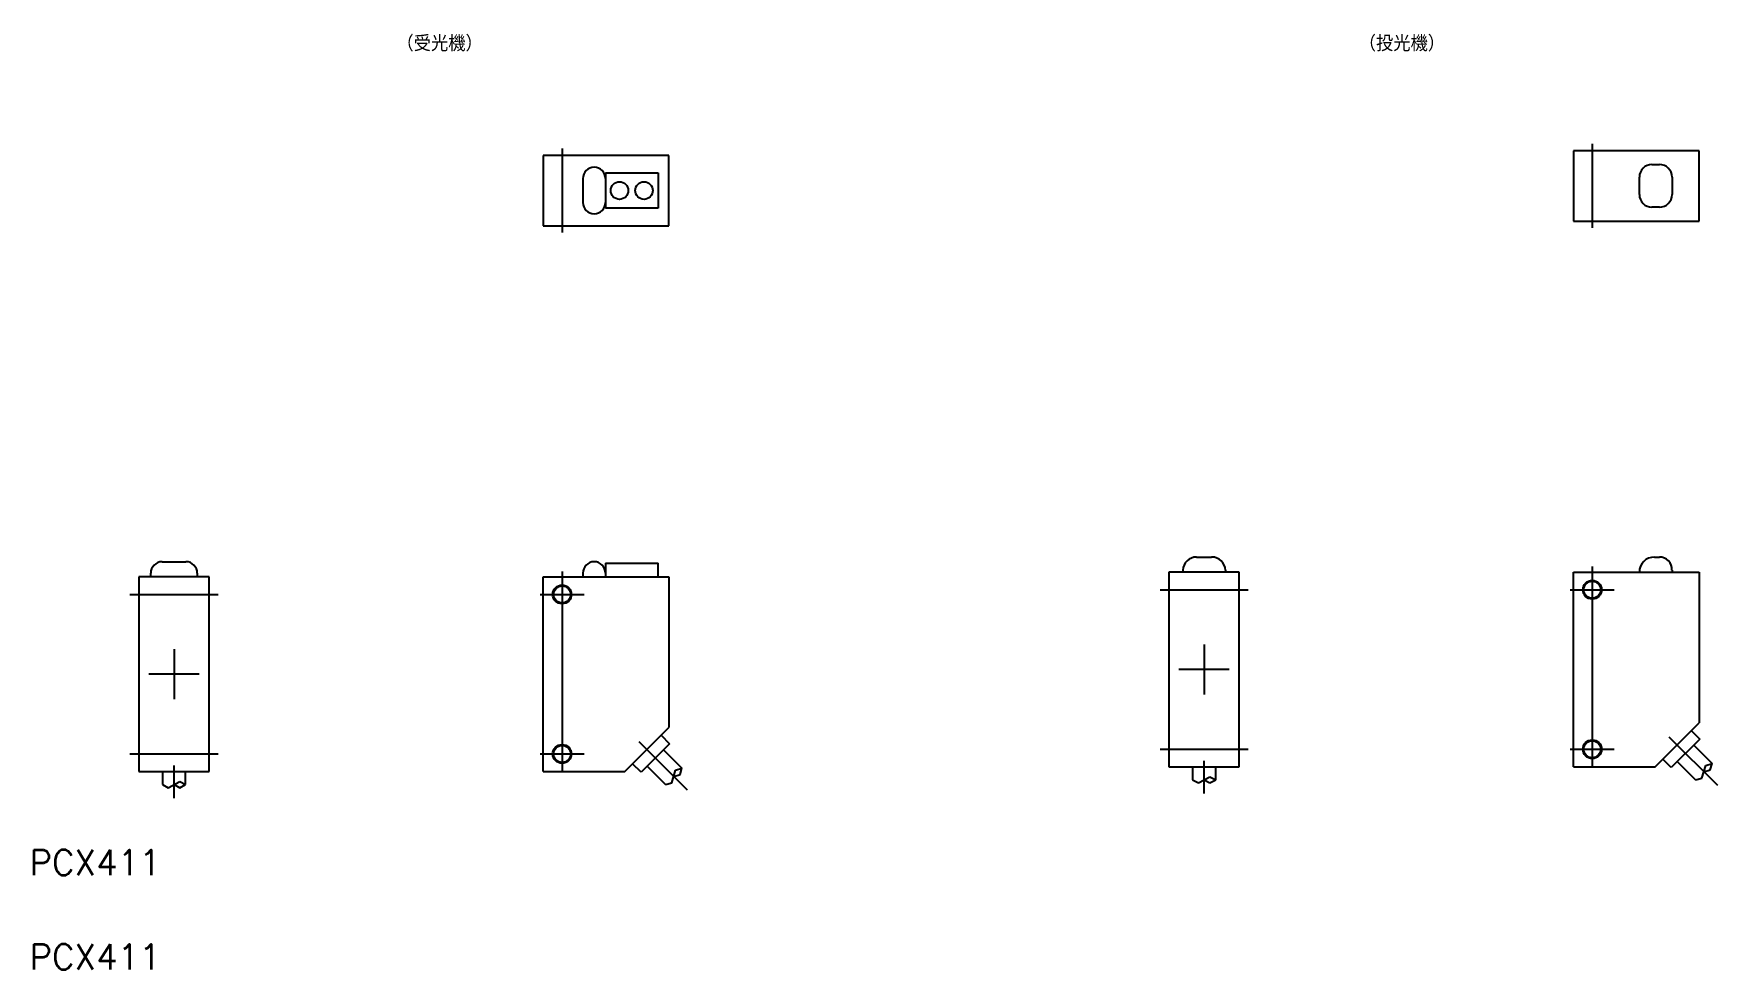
# Model space of a CAD drawing. Extents: x 326 to 595, y 696 to 845.
import ezdxf

# ---------------------------------------------------------------- set-up
doc = ezdxf.new("R2010")
doc.units = 0
doc.linetypes.add('CENTER', pattern=[50.8, 31.75, -6.35, 6.35, -6.35])
doc.layers.get('0').update_dxf_attribs({"linetype": 'CONTINUOUS'})
doc.layers.add('CENTER', color=1, linetype='CONTINUOUS')
doc.styles.get("Standard").update_dxf_attribs({"font": 'txt.shx', "bigfont": 'bigfont.shx'})

msp = doc.modelspace()

# ---------------------------------------------------------------- linework, layer by layer
at = {"color": 7, "linetype": 'CONTINUOUS'}
for p, q in [((571.6, 826.11), (571.6, 814.91)), ((591.6, 826.11), (571.6, 826.11)), ((591.6, 814.91), (591.6, 826.11)), ((427.57, 825.36), (407.57, 825.36)), ((407.57, 825.36), (407.57, 814.16)), ((415.67, 823.46), (415.67, 823.46)), ((415.67, 823.46), (415.67, 823.46)), ((427.57, 814.16), (427.57, 825.36)), ((584.1, 823.91), (585.3, 823.91)), ((413.87, 821.66), (413.87, 817.86)), ((417.47, 822.56), (425.87, 822.56)), ((417.47, 822.56), (417.47, 816.96)), ((425.87, 822.56), (425.87, 816.96)), ((582.1, 819.11), (582.1, 821.91)), ((587.3, 821.91), (587.3, 819.11)), ((415.67, 816.06), (415.67, 816.06)), ((415.67, 816.06), (415.67, 816.06)), ((425.87, 816.96), (417.47, 816.96)), ((585.3, 817.11), (584.1, 817.11)), ((407.57, 814.16), (427.57, 814.16)), ((571.6, 814.91), (591.6, 814.91)), ((511.6, 761.41), (514, 761.41)), ((511.7, 761.41), (513.9, 761.41)), ((584.5, 761.41), (585.3, 761.41)), ((584.6, 761.41), (585.2, 761.41)), ((345.08, 758.26), (345.08, 758.86)), ((346.88, 760.66), (350.68, 760.66)), ((352.48, 758.86), (352.48, 758.26)), ((413.87, 758.86), (413.87, 758.26)), ((417.47, 760.42), (417.47, 758.26)), ((417.47, 760.42), (425.87, 760.42)), ((425.87, 758.26), (425.87, 760.42)), ((507.2, 759.01), (507.2, 728.01)), ((518.4, 759.01), (507.2, 759.01)), ((509.41, 759.3), (509.41, 759.01)), ((516.2, 759.3), (516.2, 759.01)), ((518.4, 728.01), (518.4, 759.01)), ((571.6, 728.01), (571.6, 759.01)), ((571.6, 759.01), (591.6, 759.01)), ((587.3, 759.33), (587.3, 759.01)), ((591.6, 759.01), (591.6, 735.01)), ((354.38, 758.26), (343.18, 758.26)), ((343.18, 758.26), (343.18, 727.26)), ((354.38, 727.26), (354.38, 758.26)), ((407.57, 758.26), (427.57, 758.26)), ((407.57, 727.26), (407.57, 758.26)), ((427.57, 758.26), (427.57, 734.26)), ((584.6, 728.01), (591.6, 735.01)), ((420.57, 727.26), (427.57, 734.26)), ((426.34, 733.03), (427.68, 731.68)), ((591.71, 732.43), (587.18, 727.91)), ((590.36, 733.78), (591.71, 732.43)), ((427.68, 731.68), (423.15, 727.16)), ((426.72, 730.73), (429.65, 727.8)), ((587.18, 727.91), (585.84, 729.25)), ((590.75, 731.48), (593.68, 728.55)), ((343.18, 727.26), (354.38, 727.26)), ((343.68, 727.26), (353.88, 727.26)), ((346.93, 727.26), (346.93, 725.18)), ((350.63, 725.18), (350.63, 727.26)), ((407.57, 727.26), (420.57, 727.26)), ((423.15, 727.16), (421.81, 728.5)), ((424.11, 728.11), (427.04, 725.18)), ((428.04, 725.48), (428.65, 727.49)), ((428.35, 726.49), (429.35, 726.79)), ((428.65, 727.49), (429.65, 727.8)), ((429.35, 726.79), (429.65, 727.8)), ((507.2, 728.01), (518.4, 728.01)), ((507.7, 728.01), (517.9, 728.01)), ((510.95, 728.01), (510.95, 725.93)), ((514.65, 725.93), (514.65, 728.01)), ((571.6, 728.01), (584.6, 728.01)), ((588.13, 728.86), (591.06, 725.93)), ((592.07, 726.23), (592.68, 728.24)), ((592.37, 727.24), (593.38, 727.54)), ((592.68, 728.24), (593.68, 728.55)), ((593.38, 727.54), (593.68, 728.55)), ((346.93, 725.19), (347.85, 724.69)), ((347.85, 724.69), (349.7, 725.68)), ((348.78, 725.18), (349.7, 724.69)), ((349.7, 725.68), (350.63, 725.19)), ((349.7, 724.69), (350.63, 725.19)), ((427.04, 725.18), (428.04, 725.48)), ((510.95, 725.94), (511.88, 725.44)), ((511.88, 725.44), (513.73, 726.43)), ((512.8, 725.93), (513.73, 725.44)), ((513.73, 726.43), (514.65, 725.94)), ((513.73, 725.44), (514.65, 725.94)), ((591.06, 725.93), (592.07, 726.23))]:
    msp.add_line(p, q, dxfattribs=at)
for centre, radius in [((419.72, 819.76), 1.4), ((423.62, 819.76), 1.4), ((410.57, 755.46), 1.35), ((574.6, 756.21), 1.35), ((574.6, 730.81), 1.35), ((410.57, 730.06), 1.35)]:
    msp.add_circle(centre, radius, dxfattribs=at)
at = {"color": 3, "linetype": 'CONTINUOUS'}
for centre in [(410.57, 755.46), (574.6, 756.21), (574.6, 730.81), (410.57, 730.06)]:
    msp.add_circle(centre, 1.5, dxfattribs=at)
at = {"color": 7, "linetype": 'CONTINUOUS'}
for centre, radius, start, end in [((415.67, 821.66), 1.8, 90, 180), ((415.67, 821.66), 1.8, 0, 90), ((584.1, 821.91), 2, 90, 180), ((585.3, 821.91), 2, 0, 90), ((415.67, 817.86), 1.8, 180, 270), ((415.67, 817.86), 1.8, 270, 0), ((584.1, 819.11), 2, 180, 270), ((585.3, 819.11), 2, 270, 0), ((511.6, 759.21), 2.2, 90, 177.7055), ((514, 759.21), 2.2, 2.2945, 90), ((584.5, 759.01), 2.4, 90, 180), ((585.3, 759.41), 2, 357.5081, 90), ((346.88, 758.86), 1.8, 90, 180), ((350.68, 758.86), 1.8, 0, 90), ((415.67, 758.86), 1.8, 0, 180)]:
    msp.add_arc(centre, radius, start, end, dxfattribs=at)
at = {"layer": 'CENTER', "color": 1, "linetype": 'CENTER'}
for p, q in [((410.57, 826.43), (410.57, 813.08)), ((574.6, 827.18), (574.6, 813.83)), ((410.57, 759.13), (410.57, 726.4)), ((574.6, 759.88), (574.6, 727.15)), ((505.79, 756.21), (519.82, 756.21)), ((571.09, 756.21), (578.11, 756.21)), ((341.76, 755.46), (355.79, 755.46)), ((407.07, 755.46), (414.08, 755.46)), ((348.78, 746.76), (348.78, 738.76)), ((512.8, 747.51), (512.8, 739.51)), ((352.78, 742.76), (344.78, 742.76)), ((516.8, 743.51), (508.8, 743.51)), ((422.79, 732.05), (430.49, 724.35)), ((586.81, 732.8), (594.52, 725.1)), ((341.76, 730.06), (355.79, 730.06)), ((407.07, 730.06), (414.08, 730.06)), ((505.79, 730.81), (519.82, 730.81)), ((571.09, 730.81), (578.11, 730.81)), ((348.78, 723.03), (348.78, 728.2)), ((512.8, 723.78), (512.8, 728.95))]:
    msp.add_line(p, q, dxfattribs=at)

# ---------------------------------------------------------------- texts
at = {"color": 7, "linetype": 'CONTINUOUS'}
for s, height, p in [('（受光機）', 2.5, (384.2, 841.93)), ('（投光機）', 2.5, (537.42, 841.93)), ('PCX411', 4, (325.75, 710.77)), ('PCX411', 4, (325.75, 695.77))]:
    msp.add_text(s, height=height, dxfattribs=at).set_placement(p)

doc.saveas('drawing.dxf')
